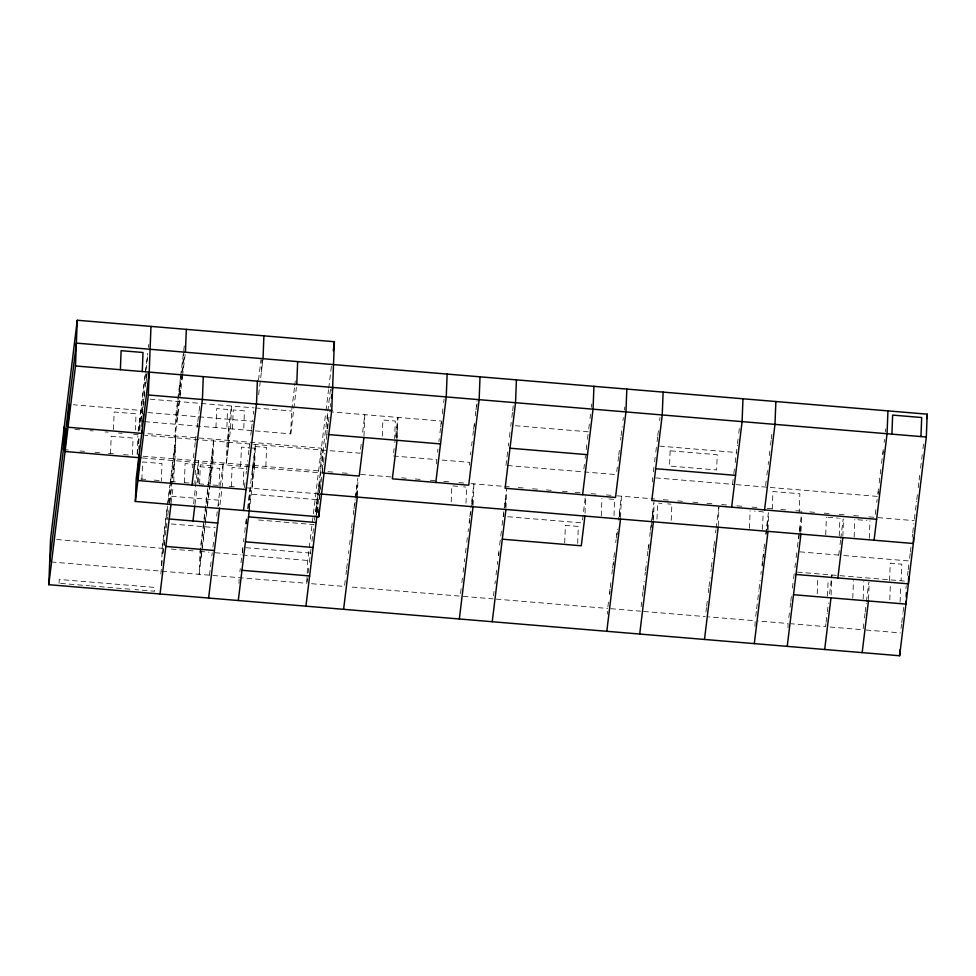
<?xml version="1.0" encoding="UTF-8"?>
<svg xmlns="http://www.w3.org/2000/svg" width="976" height="976" viewBox="0 0 976 976"><rect width="100%" height="100%" fill="white"/><g stroke="black" fill="none" stroke-linecap="round" stroke-linejoin="round"><path stroke-width="0.73" stroke-dasharray="4.88 3.66" d="M59.085 583.27L59.231 579.451L154.781 587.43L154.635 591.236L134.92 589.602M110.52 453.828L111.191 436.248L133.065 438.078L132.394 455.658M113.472 429.574L114.155 411.982L136.03 413.812L135.408 429.928M137.152 454.316L137.872 435.747M138.336 443.592L138.616 436.26M138.848 430.404L140.032 418.68L139.58 430.392M139.824 430.514L140.532 411.945M142.508 413.397L142.618 410.542L73.407 404.759M143.85 404.393L143.96 401.526M141.898 479.521L142.569 461.941L161.992 463.563L161.321 481.144M160.808 573.986L162.199 560.651M161.516 565.446L162.175 548.305L167.286 506.398M162.65 553.697L163.016 543.998L170.568 482.156M169.8 503.274L170.068 496.125L218.636 500.176L218.417 505.897M173.74 481.741L175.168 444.446L170.751 480.643M179.682 394.89L180.157 382.421L177.205 406.614L176.619 421.852L179.572 397.659M180.084 395.097L180.792 376.516M181.865 374.101L181.597 381.03L184.525 354.19M181.914 372.71L184.22 349.152M184.379 482.62L185.111 463.576L195.59 464.454M192.638 467.894L192.748 465.027M193.626 503.823L198.396 460.867L197.518 483.718M194.858 483.498L194.968 480.57M195.188 474.702L195.359 470.31M198.201 482.754L198.823 466.638L219.722 468.382L219.051 485.963M199.604 483.901L200.336 464.844L210.816 465.723L210.084 484.767M207.693 488.598L200.019 551.464L199.141 574.327L201.886 551.867M200.91 548.671L200.434 561.139L201.91 549.073M215.952 427.61L216.684 408.566L227.567 409.469L226.835 428.513M227.298 455.658L228.994 428.696L228.262 447.74M232.495 428.989L233.227 409.944L244.451 410.884L243.719 429.928M231.324 486.548L232.056 467.492L243.89 468.48L243.158 487.536M240.682 466.174L241.414 447.118L248.819 447.74M238.949 583.38L239.108 579.097M242.634 553.16L242.792 548.866M246.159 523.246L246.33 518.964M246.269 524.088L246.379 521.16M248.819 508.301L249.368 494.015L317.017 499.663L316.419 515.377M249.026 508.52L250.307 488.927L249.575 507.984M251.979 488.268L252.857 465.418M252.259 486.048L252.991 466.992L254.663 453.279L253.931 472.323M254.004 467.284L254.736 448.228L250.295 447.862M261.422 371.832L261.873 360.107M262.41 363.743L262.52 360.815M265.85 466.491L266.582 447.447L255.346 446.508M144.692 421.656L290.738 433.856L291.617 410.994L294.532 387.045M306.867 581.879L307.147 574.742M307.196 573.315L307.696 560.456L325.777 412.214M316.2 514.694L316.517 506.373L315.492 514.84M319.42 499.639L319.64 493.917L319.079 498.431M319.689 492.49L321.385 448.204L145.509 433.515M322.3 470.115L323.068 450.119M326.899 434.43L327.058 430.148M327.119 428.72L327.716 412.994M356.74 495.723L357.143 485.462L355.85 496.064M357.375 495.637L358.033 478.496M363.975 436.089L364.804 414.666L362.267 435.418M382.275 436.113L382.897 419.997L395.317 421.034L394.633 438.614M396.122 437.882L397.439 423.999L396.878 438.651M397.159 437.431L397.927 417.435L394.853 442.628M436.528 463.893L436.687 459.611L393.218 455.975L394.121 448.557M441.286 423.913L441.396 421.059L329.29 411.701M451.205 501.969L451.827 485.853L457.744 486.341M465.991 503.201L466.613 487.085L463.649 486.841M469.48 465.21L469.59 462.356L438.139 459.733M472.225 505.263L472.506 497.943L471.603 505.397M473.092 505.3L473.909 483.876L470.981 507.813M503.701 516.548L503.811 513.779M505.336 507.008L505.653 498.699L504.543 507.74M505.983 508.045L506.751 488.049M564.689 542.937L565.372 525.344L578.329 526.43L577.658 544.01M585.027 513.217L585.685 496.076M601.253 515.962L601.936 498.382M607.462 614.148L607.572 611.293M614.026 515.56L614.648 499.444L609 498.98M619.687 516.707L619.919 510.838L619.187 516.829M620.565 517.622L621.383 496.186L618.467 520.135M652.517 481.924L652.676 477.642M652.798 519.452L653.115 511.143L652.017 520.11M653.456 520.367L654.115 503.226M656.994 519.147L657.617 503.03L661.887 503.396M671.244 520.342L671.866 504.226L667.584 503.872M718.238 525.771L718.958 507.203M749.458 528.345L750.129 510.765M754.973 626.47L755.192 620.76L708.381 616.844M762.512 529.431L763.183 511.851L754.485 511.119M767.356 529.407L767.673 521.099L766.038 534.58M768.075 529.931L768.734 512.79M772.272 509.094L772.943 491.514L799.856 493.758L799.185 511.339M787.937 627.788L788.096 623.505L758.193 621.004M800.113 532.652L800.393 525.32L798.795 538.435M801.028 531.249L801.625 515.535M817.217 593.75L817.839 577.633M825.733 534.714L826.404 517.134M827.526 596.092L828.148 579.964M831.101 594.994L831.869 574.986L829.344 595.641M839.238 535.836L839.909 518.256M842.849 536.178L843.508 519.037M854.146 537.081L854.817 519.5M852.78 598.19L853.463 580.61M863.15 599.057L863.821 581.476M869.299 538.349L869.97 520.769M868.518 599.545L869.177 582.404M889.563 580.805L890.246 563.213L901.739 564.177L901.116 580.293M889.795 599.813L890.417 583.697M900.104 602.143L900.726 586.027M138.165 431.392L147.681 353.397M148.413 347.419L148.779 344.406M147.571 356.911L141.898 403.417L141.313 418.655L147.169 370.648M137.287 454.255L137.836 449.741M138.555 443.775L139.3 437.724M141.117 422.791L141.569 419.107M142.215 413.787L142.777 409.212M142.984 407.553L144.045 398.781M144.228 397.281L145.168 389.619M145.888 383.775L146.449 379.152M146.62 377.773L147.181 373.174M180.548 376.602L175.875 414.898L174.997 437.748L182.366 377.322M180.633 375.882L184.293 345.87M182.5 376.224L185.257 353.69M167.469 504.897L169.848 485.438M170.031 483.95L175.875 436.052L174.997 458.915L171.886 484.352M163.102 553.294L164.761 539.704M165.383 535.104L165.993 529.517M166.176 528.04L167.591 516.999M167.774 515.499L168.409 509.765M169.19 503.348L174.619 458.879M164.407 545.718L164.773 542.729M169.702 502.311L171.703 485.853M171.178 502.689L173.191 486.207M193.407 457.671L193.956 453.169M194.688 447.167L195.237 442.665M195.42 441.164L196.335 433.661M197.067 427.659L197.616 423.157M197.799 421.656L198.897 412.653M199.08 411.152L199.995 403.649M194.968 504.58L196.969 488.195M207.876 487.109L213.72 439.212L212.841 462.075L207.18 508.472M201.019 545.901L208.388 485.572M208.571 484.059L212.805 449.375L212.219 464.613L209.828 484.218M202.093 547.56L207.058 506.837M207.241 505.336L209.633 485.731M202.069 550.379L206.997 509.96M209.486 575.181L211.121 561.712M211.841 555.869L212.219 552.733M212.927 546.95L213.5 542.253M214.195 536.544L214.781 531.786M216.696 516.072L217.221 511.741M217.88 506.337L220.271 486.768M220.442 485.389L223.175 462.929L222.296 485.792L219.746 506.739M244.378 487.634L245.293 480.131M246.013 474.165L246.391 471.14M246.574 469.639L247.672 460.635M248.392 454.682L248.953 450.143M249.124 448.679L250.051 441.14M250.771 435.174L251.332 430.648M251.503 429.172L252.613 420.144M253.333 414.166L253.711 411.152M258.494 380.14L261.019 359.461M258.64 394.694L263.032 358.692M239.901 571.68L240.267 568.593M240.987 562.701L241.56 558.016M242.268 552.221L242.853 547.438M243.549 541.741L243.951 538.447M244.683 532.457L246.464 517.792M247.562 508.813L255.419 444.47L254.541 467.321L249.417 509.35M294.715 385.544L295.264 381.055M290.738 433.856L296.399 387.435M325.96 410.713L328.534 389.717M328.717 388.216L331.462 365.719M307.367 578.78L306.818 583.319L51.191 561.969M308.099 572.839L308.66 568.203M309.368 562.359L311.051 548.597M311.93 541.399L312.698 535.104M312.881 533.604L313.979 524.612L255.346 519.72M314.516 520.208L327.655 412.567M327.826 411.103L330.583 388.582M317.432 511.985L318.359 504.397M320.189 489.415L320.921 483.425M321.104 481.924L322.019 474.421M322.202 472.921L323.3 463.929M323.471 462.478L324.581 453.425M325.264 447.777L326.96 433.93M327.607 428.549L328.241 423.438M328.412 421.949L329.4 413.873M330.242 406.943L330.657 403.588M361.181 444.312L360.095 453.206L144.753 435.223M345.223 580.476L344.491 586.454L311.332 583.685M345.955 574.486L346.504 569.996M346.687 568.496L347.785 559.516M348.517 553.526L348.883 550.537M349.603 544.547L350.152 540.057M350.884 534.079L351.433 529.59M351.616 528.089L352.531 520.611M353.263 514.62L353.812 510.131M353.995 508.63L355.093 499.651M355.276 498.15L357.643 478.704M354.739 505.141L355.105 502.115M437.59 452.193L437.968 449.106M438.858 441.811L439.249 438.602M439.944 432.917L440.493 428.476M440.664 426.988L441.628 419.094M442.287 413.714L442.921 408.59M443.653 402.588L444.08 399.038M470.505 454.853L470.871 451.851M471.603 445.849L472.152 441.347M472.884 435.345L473.433 430.843M473.616 429.342L474.531 421.839M475.263 415.837L475.812 411.335M475.995 409.835L477.093 400.831M474.299 426.329L474.665 423.316M476.691 406.736L477.057 403.722M461.123 588.638L460.208 596.129L349.005 586.832M461.855 582.648L462.404 578.158M463.136 572.18L463.685 567.69M464.417 561.7L464.771 558.711M465.503 552.721L466.052 548.231M466.784 542.241L467.333 537.752M468.065 531.761L468.431 528.772M469.163 522.782L469.712 518.293M469.895 516.804L470.81 509.313M469.419 523.282L469.785 520.306M470.505 514.34L470.871 511.363M505.983 465.393L507.605 452.047M508.337 446.105L508.728 442.884M509.423 437.211L510.009 432.38M510.741 426.378L511.229 422.413M511.839 417.374L512.485 412.14M512.656 410.676L513.376 404.808M493.478 595.872L494.027 591.371M494.942 583.904L495.308 580.866M496.028 574.925L496.589 570.362M497.309 564.445L497.687 561.359M498.407 555.466L498.968 550.842M499.688 544.986L500.615 537.337M500.786 536.007L501.505 530.017M502.079 525.332L502.994 517.829M503.152 516.548L506.263 491.074M498.699 555.71L499.053 552.733M583.855 468.895L584.404 464.356M585.124 458.513L585.478 455.548M586.21 449.619L586.783 444.849M587.467 439.237L588.064 434.344M588.735 428.879L589.345 423.84M589.992 418.606L590.529 414.214M591.358 407.334L591.773 403.942M582.538 519.952L585.429 496.186M616.759 471.615L617.308 467.114M618.04 461.111L618.589 456.609M618.772 455.109L619.687 447.606M620.602 440.103L620.968 437.102M621.151 435.601L622.249 426.597M622.981 420.595L623.347 417.594M624.262 410.091L624.628 407.09M607.865 606.938L608.78 599.459M609.512 593.469L610.061 588.979M610.244 587.479L611.159 580M611.891 574.01L612.44 569.52M612.623 568.032L613.709 559.053M613.892 557.552L614.807 550.074M615.722 542.583L616.088 539.594M616.271 538.093L617.369 529.114M609.695 594.616L610.061 591.627M613.343 564.689L613.709 561.7M616.991 534.775L617.357 531.786M653.383 471.859L653.957 467.138M654.615 461.746L655.152 457.402M655.799 452.132L656.567 445.837M657.08 441.628L657.653 436.882M657.812 435.625L658.751 427.927M659.642 420.619L660.02 417.484M641.134 606.694L641.683 602.204M642.415 596.214L642.964 591.724M643.147 590.236L644.233 581.257M644.965 575.267L645.331 572.278M645.514 570.777L646.612 561.798M647.344 555.808L647.893 551.318M648.076 549.817L648.991 542.339M649.723 536.349L650.26 531.859M650.443 530.371L653.92 501.932M648.735 547.011L649.101 544.022M651.102 527.577L651.834 521.599M705.916 612.111L706.465 607.621M706.648 606.12L707.551 598.63M708.283 592.652L708.832 588.162M709.015 586.661L710.113 577.682M710.845 571.692L711.211 568.703M711.394 567.202L712.492 558.223M713.224 552.233L713.761 547.743M713.944 546.255L714.859 538.764M715.591 532.786L715.957 529.785M716.14 528.297L718.702 507.337M732.525 484.316L733.623 475.312M733.806 473.811L734.464 468.407M735.172 462.624L737.319 445.044M737.502 443.555L738.051 439.078M738.759 433.295L739.32 428.623M765.611 485.56L766.16 481.058M766.892 475.056L767.441 470.554M768.173 464.552L768.539 461.55M769.271 455.548L769.82 451.046M770.552 445.044L771.101 440.542M771.284 439.041L772.199 431.538M755.741 616.271L756.473 610.281M756.656 608.78L757.571 601.301M757.754 599.801L758.852 590.822M759.035 589.321L760.133 580.342M760.865 574.364L761.219 571.363M761.951 565.385L762.5 560.895M762.683 559.394L763.781 550.415M763.964 548.915L764.879 541.436M765.794 533.945L768.344 512.998M762.195 566.043L762.561 563.042M763.293 557.052L763.659 554.051M788.815 617.601L789.377 613.026M790.072 607.267L790.621 602.851M790.792 601.375L791.743 593.567M792.414 588.089L793.39 580.098M793.573 578.609L794.305 572.619M794.928 567.52L795.452 563.176M796.135 557.65L796.867 551.599M797.416 547.17L801.796 511.253M825.928 623.676L825.562 626.629L791.097 623.749M826.111 622.212L827.184 613.355M827.367 611.879L828.453 603.022M838.75 555.1L839.299 550.61M840.031 544.632L840.58 540.155M840.763 538.654L843.13 519.232M875.313 514.364L876.045 508.362M876.777 502.408L877.143 499.37M877.875 493.417L878.424 488.866M879.156 482.913L880.071 475.373M880.254 473.909L880.803 469.371M881.535 463.405L882.45 455.877M882.633 454.401L883.365 448.374M884.097 442.396L884.463 439.383M885.378 431.892L885.744 428.879M878.046 494.637L878.412 491.66M882.963 454.365L883.317 451.388M863.76 623.859L863.04 629.764L830.064 627.007M864.48 617.954L865.017 613.526M865.2 612.05L866.273 603.205M866.456 601.728L868.799 582.538M901.043 628.471L901.592 624.042M901.763 622.566L902.849 613.709M903.032 612.233L903.752 606.328M905.911 588.626L906.265 585.673M907.521 575.462L908.046 571.119M908.229 569.667L908.924 563.884M910.193 553.514L909.278 560.98L842.447 555.405M910.376 552.026L911.108 546.048M912.206 537.081L912.56 534.092M912.743 532.591L913.841 523.624M914.39 519.147L915.305 511.644M915.488 510.143L916.586 501.139M916.769 499.639L917.501 493.649M918.233 487.646L918.965 481.644M919.148 480.143L919.88 474.153M920.612 468.151L921.527 460.648M921.71 459.147L922.259 454.657M922.991 448.655L923.54 444.153M515.34 425.719L588.382 431.819M150.084 399.172L254.016 407.858M255.48 407.98L291.617 410.994M659.569 446.093L736.404 452.51M147.901 412.555L253.467 421.376M74.957 429.403L79.581 429.782M89.999 430.66L93.22 430.928M105.054 431.917L108.055 432.161M118.596 433.039L122.024 433.332M133.639 434.296L138.153 434.674M507.496 465.515L616.393 474.617M655.689 477.898L734.708 484.499M736.233 484.621L877.509 496.418M63.379 449.582L70.919 450.217M79.922 450.973L84.497 451.351M94.977 452.23L99.576 452.608M108.519 453.352L114.656 453.877M123.562 454.609L129.576 455.121M143.118 456.243L322.653 471.237M328.046 471.689L334.073 472.189M342.381 472.884L348.456 473.397M360.595 474.409L390.937 476.947M401.563 477.825L406.284 478.228M415.3 478.972L421.315 479.484M430.331 480.229L434.942 480.619M443.848 481.363L450.107 481.888M458.879 482.62L465.284 483.157M470.908 483.62L503.811 486.365M504.738 486.451L509.289 486.829M518.39 487.585L523.514 488.012M532.628 488.781L538.703 489.281M546.304 489.915L553.282 490.501M562.396 491.257L567.568 491.697M575.169 492.331L581.245 492.831M591.212 493.673L596.177 494.088M606.389 494.93L611 495.32M616.942 495.82L654.945 498.992M663.326 499.688L670.122 500.261M677.698 500.895L684.408 501.457M692.875 502.152L698.95 502.664M707.014 503.335L713.041 503.836M721.703 504.568L728.12 505.104M736.88 505.836L743.224 506.361M752.045 507.093L756.815 507.496M767.221 508.362L771.882 508.752M780.861 509.509L786.949 510.009M795.818 510.753L800.601 511.156M809.702 511.912L815.777 512.424M824.232 513.132L830.21 513.632M839.189 514.376L844.606 514.828M853.707 515.584L859.783 516.097M868.884 516.853L876.692 517.512M877.973 517.609L914.207 520.635M142.362 457.964L322.812 473.031M827.904 517.256L838.408 518.134M857.855 519.757L866.944 520.513M140.727 478.984L146.742 479.484M154.245 480.107L161.76 480.741M170.776 481.485L175.277 481.863M184.147 482.608L193.358 483.376M198.97 483.84L208.583 484.645M212.829 484.999L219.38 485.548M229.348 486.377L234.289 486.792M245.964 487.768L320.262 493.978M507.74 516.719L582.172 522.929M799.869 551.843L840.922 555.283M797.392 572.107L906.814 581.245M171.276 523.953L215.281 527.638M245.854 547.695L310.502 553.087M56.596 539.484L162.175 548.305M171.264 549.061L195.481 551.086M200.019 551.464L209.12 552.221M215.184 552.733L240.962 554.88M242.487 555.015L307.696 560.456M463.197 596.373L493.112 598.874M496.125 599.118L607.682 608.438M610.683 608.682L640.585 611.183M643.599 611.44L705.367 616.6M866.029 630.008L900.506 632.887M60.61 583.392L89.426 585.795M90.939 585.917L133.395 589.467M227.042 442.104L226.164 464.954L230.568 428.83L231.446 405.967L227.042 442.104M317.395 499.2L316.81 514.437L318.932 497.077L319.518 481.839L317.395 499.2M670.134 450.79L669.548 466.028L716.64 469.968L717.226 454.731L670.134 450.79"/><path stroke-width="1.46" d="M49.678 561.834L76.372 343.113L927.2 414.166L926.322 437.016L899.628 655.75L48.8 584.697L50.557 538.984L77.25 320.25L334.39 341.722L331.755 410.298L318.762 516.78L135.347 501.457L136.225 478.606L149.218 372.124M63.379 449.582L64.257 426.732M65.929 428.647L65.05 451.498L140.849 457.829M68.893 404.381L68.015 427.244L141.74 433.405L141.849 430.538M48.8 584.697L75.494 365.963L77.25 320.25M120.377 369.721L121.109 350.665L143.008 352.495L142.276 371.539M138.885 454.804L137.897 480.521L246.05 489.549M139.104 449.082L139.214 446.227M142.008 426.256L142.118 423.401M143.191 421.534L143.46 414.385M135.347 501.457L148.34 394.987L150.975 326.411M185.44 352.214L186.318 329.363M203.289 376.638L202.41 399.501L191.979 485.035M257.371 381.152L256.493 404.015L243.5 510.497M263.032 358.692L263.91 335.842M296.765 384.446L297.643 361.584M318.762 516.78L319.03 509.631M447.13 374.064L446.252 396.927L435.808 482.461M480.021 376.821L479.143 399.672L468.712 485.206L392.34 478.838L397.049 440.286M516.414 379.859L515.535 402.71L505.104 488.256L615.514 497.467L625.945 411.933L626.824 389.082M593.933 386.325L593.054 409.188L582.611 494.722M663.119 392.108L662.24 414.971L651.797 500.505L876.631 519.281M742.968 398.781L742.089 421.632L731.646 507.166M775.859 401.526L774.981 424.377L764.55 509.911M887.94 410.884L887.062 433.747L874.069 540.216M891.918 434.149L892.65 415.093L921.686 417.521L920.954 436.565M899.628 655.75L899.848 650.04M906.045 601.24L905.935 604.107L793.525 594.713M906.204 596.958L906.375 592.676M908.68 576.706L908.4 583.843L795.989 574.461M913.548 537.788L913.329 543.498L320.262 493.978M160.04 593.981L171.02 504.08M192.967 520.964L194.785 506.068M208.608 598.044L219.576 508.142M238.29 600.521L249.429 509.228M333.292 350.726L334.39 341.722M305.939 606.169L316.895 516.365M331.352 397.94L331.73 394.78M332.267 390.437L332.633 387.435M363.926 437.516L359.217 476.068L322.812 473.031M343.613 609.317L357.314 497.065M459.33 618.979L473.031 506.727M492.233 621.724L505.934 509.472M584.917 516.072L581.293 545.791L502.298 539.191M606.804 631.301L620.504 519.049M639.707 634.046L653.408 521.794M704.489 639.451L718.19 527.199M754.314 643.611L768.014 531.359M787.217 646.368L800.918 534.116M824.683 649.491L830.991 597.849M837.872 577.951L842.8 537.605M862.162 652.627L868.457 600.972M926.651 418.655L927.2 414.166M75.494 365.963L926.322 437.016M148.34 394.987L331.755 410.298M509.984 448.204L587.503 454.682M328.375 434.552L440.518 443.921M655.689 468.7L735.526 475.361M248.49 516.865L316.139 522.526M169.19 518.988L217.758 523.038M245.452 541.826L313.101 547.475M165.847 546.438L214.403 550.488M241.975 570.301L309.624 575.95"/></g></svg>
